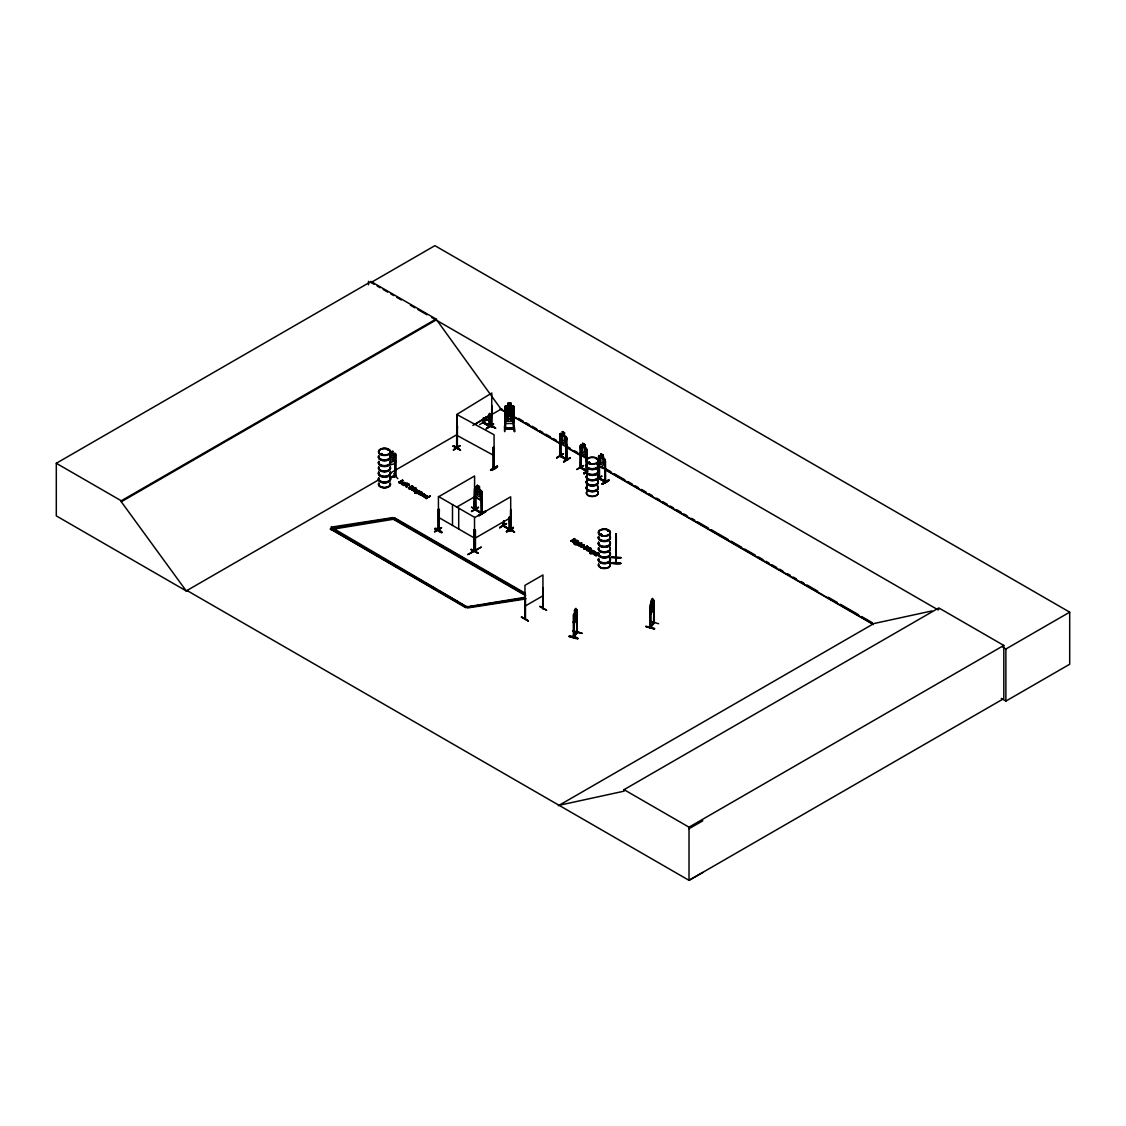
<?xml version="1.0" encoding="UTF-8"?>
<svg xmlns="http://www.w3.org/2000/svg" width="1126" height="1126" viewBox="0 0 1126 1126"><rect width="100%" height="100%" fill="white"/><g stroke="black" fill="none" stroke-linecap="round" stroke-linejoin="round"><path stroke-width="1.5" d="M615.809 546.082L615.767 544.66L615.866 549.615L615.866 541.156M615.809 544.027L615.838 542.31M615.978 545.364L615.894 542.253L615.683 549.629M615.809 540.016L615.795 538.115M615.809 535.666L615.95 536.426M611.221 562.733C629.068 562.043 618.16 565.562 611.221 562.733M620.778 563.535L611.221 563.464M615.838 540.804L615.795 538.087M616.429 557.806L615.767 563.169L615.838 533.71L615.753 549.615M616.33 536.905L616.175 563.211L616.358 557.764M615.683 539.27L615.739 538.369L615.88 544.688M394.832 475.594C395.465 478.1 393.706 474.961 395.634 475.411M653.995 607.21L653.488 610.25M521.422 617.09L528.404 620.89L521.422 617.104M521.577 616.935L528.221 620.947M568.954 636.528C574.204 634.543 586.294 642.467 568.982 636.443M577.863 638.498L569.151 636.176L577.891 638.512M645.874 626.563L654.417 629.082M645.874 626.225L654.6 628.463M573.472 542.76C572.261 540.396 578.694 540.536 574.274 538.664L570.713 541.17L572.599 540.621L573.472 542.76L573.148 540.93M381.193 453.989L382.235 453.792M382.164 453.961L381.095 454.44M382.235 454.06L381.798 453.454M387.485 450.076L388.273 450.33M588.574 462.772C591.277 461.66 586.956 464.306 588.997 462.181M589.982 462.8L588.49 463.138M590.038 462.899L589.151 462.124M596.189 458.69L596.344 458.901M600.313 534.681C605.267 534.16 598.188 536.328 601.383 534.118M601.397 534.794L600.679 534.343M607.843 530.402L608.406 530.909M607.66 530.501L608.11 530.43M608.322 530.881L607.533 530.613M453.032 446.36C453.708 443.911 469.458 456.677 453.342 445.783M434.791 528.671C437.901 526.335 449.274 538.791 434.791 528.671L441.603 532.514M435.115 528.39L441.927 532.26M477.691 553.345L470.879 549.46L478.015 552.782M477.987 553.148L471.189 549.263M422.433 493.075L420.336 494.722A1.492 0.859 0 0 1 419.379 494.567C417.127 493.399 421.138 491.541 422.166 492.963A1.506 0.873 0 0 0 422.039 492.456M597.498 553.443C596.147 556.596 591.22 552.908 595.767 552.444A1.506 0.873 0 0 1 596.724 552.599L597.23 552.894M650.87 627.337L650.701 604.423L651.307 600.144L652.601 598.497L650.012 605.267L650.11 627.689L654.051 622.65M412.454 486.418L413.763 487.727L411.328 488.895A1.661 0.957 0 0 1 410.3 488.74C403.854 488.276 419.463 490.781 412.017 485.7L408.442 487.769M395.705 460.858L394.86 463.715L389.779 464.982M394.874 463.729L395.831 460.9M475.059 494.356L475.721 497.312L480.957 500.31L481.717 498.199M480.957 500.31L481.787 498.156M565.885 446.529L566.631 437.634L560.818 433.257L560.044 433.82L560.072 456.213L566.772 459.999L566.702 437.592L565.885 436.353M586.899 456.1L586.139 458.31L586.97 456.157M604.535 468.838L605.225 466.671M413.186 487.516C408.485 485.109 409.47 490.725 413.214 487.333M489.599 418.422L488.811 420.645L483.392 417.76L488.825 420.491M573.43 636.528L573.866 637.344M574.105 636.176L573.373 636.457M576.878 632.108L577.652 631.658L573.387 637.344L573.289 614.923L577.216 610.095M577.582 631.742L577.188 632.939L577.286 611.531L576.878 632.868M650.152 627.632L654.051 621.89M650.828 626.52L650.546 626.915M653.615 622.453L654.093 623.199M513.076 415.987L514.118 413.439M514.23 413.509L513.146 416.071L505.771 416.029L504.8 413.538M513.076 421.04L514.118 418.492M504.814 418.647L505.785 421.194L513.146 421.124L514.23 418.562M513.076 423.404L514.118 420.857M514.23 420.871L513.146 423.489L505.785 423.503L504.814 420.955M492.076 405.782L491.555 427.007L491.837 392.988L456.832 414.438L456.635 448.218L457.677 446.952M457.635 447.655L456.875 447.106M457.325 448.528L457.423 426.726M483.547 417.985L483.631 423.235L483.195 421.954M483.533 423.235L483.786 417.845M489.444 425.346L483.786 422.264M489.641 426.543L489.346 413.932M556.68 457.874L563.408 453.961M583.338 465.517L576.948 469.204M583.648 465.629L576.878 469.542M601.974 476.214L597.596 478.437M441.491 527.897L434.819 531.5M471.414 511.429L478.48 507.319L471.752 511.246M499.705 527.714L506.418 523.801M395.775 475.594L394.86 475.862M395.775 476.354L389.751 477.959M479.62 424.643L486.249 420.294M453.412 449.992L459.929 445.952M654.572 628.871L645.845 626.605M439.365 517.608L438.816 530.473L438.422 509.107L438.098 530.065L438.352 529.136L438.873 529.924M475.988 509.318L475.355 508.924L475.918 509.951M481.97 513.456L481.492 512.372M474.018 549.657L474.342 550.952L473.877 529.586L473.807 550.375M503.646 525.575L502.998 525.18L504.012 525.448M502.998 525.941L509.811 529.825L509.74 517.636M503.238 525.054L503.998 526.236L503.913 520.986M504.603 431.272L504.631 425.698L504.673 431.666M560.635 455.734L560.002 455.34L560.762 456.523L560.917 440.73M560.002 456.1L560.044 433.82M580.777 467.374L581.086 467.191M586.294 470.541L587.195 470.696M599.539 477.846C597.062 477.508 600.89 477.438 599.074 478.733L599.44 457.761L598.596 457.55L599.215 457.902M598.568 456.058L599.342 455.509L605.295 459.844L605.295 482.238L598.511 478.367L598.638 456.016L599.257 465.868L598.568 462.927M599.511 478.634L599.44 457.761M474.919 509.585L474.595 488.628L473.919 509.867L474.342 509.177M510.923 530.459L510.683 509.459L510.008 530.698L511.007 530.416L510.303 530.839L510.923 509.599M524.885 618.793L525.265 618.244M542.633 607.871L543.239 608.631L542.957 587.603L542.633 608.547M422.166 492.526L421.659 492.231A1.506 0.873 0 0 0 420.688 492.076L418.675 493.075L419.379 494.131A1.492 0.859 0 0 0 420.336 494.286L422.363 493.287M588.828 548.095L586.407 549.263A1.661 0.957 0 0 1 585.365 549.108C578.891 548.461 594.57 551.304 587.096 546.068L583.521 548.137M512.555 416.451L510.979 418.52L508.051 418.548L506.475 416.507M510.979 420.941L512.555 418.886L512.555 411.666L510.979 410.835L514.23 411.68M574.133 636.992L574.584 609.799C577.23 605.675 577.399 618.146 574.626 620.088L573.979 618.864M574.837 609.982L575.921 608.322M574.837 610.841L575.611 608.997M573.781 616.006L573.725 637.372L577.624 632.39M576.822 619.891L573.824 623.818L573.289 621.805M573.12 631.207L582.058 633.206L573.317 630.898M576.878 632.319L574.119 636.317M651.574 600.327L652.348 599.328L651.574 601.185M653.559 600.059L652.658 601.214L652.601 598.497M650.518 606.351L650.42 627.759L654.361 622.734M653.854 607.238L653.896 600.313L653.615 623.213L654.009 601.875L654.361 622.861L650.546 626.577M650.462 614.134L650.054 612.08L650.561 614.149L653.559 610.236M650.068 621.27L658.597 623.705M487.22 417.239L488.374 415.804M416.353 490.457C413.819 486.348 420.927 492.301 413.763 491.316C410.638 488.473 419.407 490.866 415.086 489.106M504.645 428.809L514.216 428.781M513.287 428.753L513.259 407.95L514.118 407.95M525.49 618.864L525.462 597.976M456.776 447.965L457.677 447.712M491.175 426.135L492.146 425.811L491.471 426.275M492.048 426.67L491.795 425.727M505.813 410.849L504.814 411.778L505.855 410.877L513.118 410.793M504.814 414.143L507.953 413.2L507.953 408.217L511.091 408.245L511.091 413.172L514.23 414.044L513.118 413.158M504.842 428.781L504.8 406.613L505.799 405.684L513.118 405.726L514.23 406.627L514.23 420.927M504.8 406.669L505.799 405.754M597.301 554.288L595.415 555.09A1.492 0.859 0 0 1 594.458 554.935L593.74 553.879L595.767 552.88A1.506 0.873 0 0 1 596.724 553.035L597.23 553.33A1.506 0.873 0 0 0 597.104 552.824M439.365 530.107L438.549 530.233M474.806 508.896L474.159 509.459M474.637 551.064L474.496 517.284L438.422 496.453L438.45 530.332M475.411 550.206L474.82 551.318L474.834 530.43M510.008 530.698L510.754 530.262L510.683 496.805L474.595 517.636M577.272 632.882L577.159 609.982L576.765 619.905M475.214 529.938L475.228 550.727M404.896 482.955C406.359 485.953 402.742 480.901 403.741 482.97M588.645 462.603L589.475 462.35M589.602 462.941L589.433 462.209M600.425 534.414L601.228 534.104M581.058 445.037L580.312 445.558L580.932 455.298L580.312 452.3M598.638 456.129L599.384 455.608M514.216 428.204L504.673 428.26L514.118 428.021M505.715 428.992L505.518 428.288M513.076 405.81L514.118 406.669L514.019 429.02L514.118 427.964M591.291 550.91C588.49 546.574 595.668 551.979 589.883 552.247L592.149 550.755L590.137 549.882M403.812 484.771C397.478 483.73 407.401 480.464 404.501 483.997C398.984 481.759 405.163 484.701 403.052 484.982C400.743 484.813 401.715 482.407 403.601 482.674M402.644 482.927L402.264 484.166L403.812 484.335M489.74 416.127L488.881 418.295L486.249 416.719M457.677 426.853L456.692 427.345L457.325 427.697M453.482 450.09L459.999 445.615L453.482 449.668M491.795 426.487L491.175 426.895L491.851 426.43M495.524 428.387L488.515 424.192L495.524 427.95M493.132 467.459C494.413 466.952 493.272 468.05 493.146 468.078L493.427 447.078L493.906 468.43L493.118 468.036L494.145 468.261L494.061 434.763L456.931 414.551L457.015 448.092M497.284 465.897C498.072 469.669 481.59 473.596 497.326 465.967M490.767 470.372L497.636 466.474M472.878 425.445L491.837 413.819M486.643 428.105C508.192 415.227 471.541 438.042 493.216 424.094M486.643 428.542L493.258 424.446M406.739 485.587C406.064 486.01 407.696 487.685 405.712 486.615C407.148 482.998 410.948 485.503 408.02 485.292L407.936 484.377C407.809 483.687 407.739 482.899 406.092 483.307M581.818 545.955C582.452 548.517 578.736 546.11 582.635 544.956M539.748 606.45L546.687 610.278L539.889 606.379M438.521 509.459L439.365 509.248L438.901 530.43M474.342 509.937L474.834 488.768M475.693 489.346L475.073 488.994L475.636 510.177M481.126 492.442L481.97 492.653L481.126 492.442L481.351 513.132M471.766 507.333L481.281 512.555M434.495 531.711L441.589 527.573L434.777 531.824M471.695 511.57L478.437 507.319M475.763 509.67L481.815 512.907M478.606 515.159L485.32 511.232L478.944 515.778M485.348 511.598L478.944 515.75M480.281 514.99L485.658 511.823L485.292 511.19M499.761 527.841L506.475 523.477L499.761 527.404M503.758 525.842L514.652 532.049L503.449 525.856M509.051 528.854L509.599 529.023M509.501 529.304L509.121 517.284M513.287 527.362C513.892 531.219 497.242 534.737 513.329 527.418M471.132 552.444C503.885 535.061 445.023 566.688 478.184 549.122M506.658 531.725L513.329 527.714L506.559 531.725M187.085 590.545L186.353 590.981L56.3 515.891L56.3 463.279L371.073 281.542L436.058 319.052L501.042 409.188L505.588 411.82M371.073 281.542L371.073 282.513L434.903 245.665L1069.7 612.164L1069.7 664.241L1005.87 701.09L1001.31 698.444M56.3 463.279L121.284 500.788L436.058 319.052M702.793 872.481L689.013 880.335L187 590.503L186.254 590.925L121.284 501.76L436.058 320.023M186.254 590.925L378.153 480.14M390.286 473.131L457.043 434.594M475.242 424.08L485.869 417.943M488.895 416.198L501.774 408.766M398.674 482.125C409.54 477.705 395.17 482.674 401.166 483.068C399.913 484.884 396.634 479.957 401.166 483.504M398.674 482.547L402.714 480.323M407.64 484.194L407.57 485.025L406.472 484.391L403.713 485.461L406.092 483.744M406.402 483.476L406.472 484.391M403.713 485.461L406.022 484.138M403.713 485.025L407.513 483.49L408.794 484.11M406.838 483.73L408.386 484.349M525.631 595.64L393.368 519.283L392.875 517.594L331.269 527.123L467.065 606.928L465.742 607.688L330.439 528.924L394.677 517.876L525.42 593.36M407.584 484.602L405.627 485.953L406.979 486.854M407.936 484.377L408.794 483.673M330.439 529.572L393.368 519.283L394.677 517.876M408.02 485.292L406.261 486.432L406.979 486.418M408.442 488.191L412.088 486.643M411.75 489.669L414.438 488.121C417.056 489.557 414.72 486.038 414.889 488.825C413.735 490.936 410.807 489.303 412.2 490.373M411.75 490.106L415.832 487.868M415.086 489.529L417.07 490.387L414.368 491.612M415.03 490.795C415.17 491.288 411.947 489.824 415.775 490.373M420.195 491.443C417 495.553 414.016 489.543 418.914 490.655A1.689 0.985 0 0 1 419.632 491.26C422.025 494.933 411.82 492.921 415.733 492.667C418.534 492.414 416.521 494.145 415.114 492.541M414.621 492.794L415.086 492.09M417.788 492.315L419.266 491.471L416.747 491.429L417.788 492.315L416.831 493.202L414.621 492.372M417.788 492.752L419.266 491.471M420.842 494.919L424.446 494.328L422.489 496.299L424.53 494.849L420.842 494.919L423.967 493.624M420.842 495.356L423.967 494.061M422.489 495.876L425.164 494.708L423.672 493.793M422.489 496.299L425.164 495.13L423.672 494.23M425.769 495.271L427.781 496.13L425.079 497.368L425.529 498.058L427.781 496.566L425.769 495.693M426.472 496.552C425.29 496.327 422.433 497.903 424.755 495.736C431.342 496.693 420.42 495.806 425.361 497.636M426.163 497.988C436.902 493.301 423.784 498.691 426.613 498.691M426.163 498.424L430.357 496.102M438.521 496.805L474.595 475.974L474.595 509.459M562.268 431.61L564.548 432.848L564.408 435.509L565.519 437.001L565.519 441.786L564.408 443.194L562.338 441.997L561.227 439.309L561.227 434.523L562.338 434.312L562.338 431.568L564.548 432.848M560.312 435.171L560.762 456.523M477.283 485.292L479.577 486.531L479.423 489.177L480.535 490.669L480.535 495.454L479.423 496.862L477.354 495.665L476.242 492.977L477.354 485.25L477.354 487.811M475.285 509.628L475.059 487.488L475.848 486.939L481.787 491.274L479.577 489.092M560.044 440.688L560.804 443.588M566.322 438.633L565.998 459.591L566.322 438.633L566.941 459.802M566.941 438.985L566.096 438.774M456.565 507.221L474.595 496.805M566.702 444.531L566.012 446.6M475.749 497.298L481.027 500.268M556.737 457.972L563.507 453.637L556.737 457.55M584.76 444.517C579.074 441.828 587.223 444.32 584.69 447.121M580.509 446.825L580.96 468.191L581.129 452.385M586.196 447.909L586.97 471.667L580.214 467.754L580.312 445.432L581.03 444.925L586.97 449.274M563.549 461.477L570.305 457.578L563.873 462.054M563.563 461.857L570.333 457.944M586.294 471.358L586.533 450.301L587.139 471.4M587.139 450.653L586.294 450.442M600.862 453.82L603.086 455.101L604.043 459.239L604.043 464.025L602.931 465.432L600.862 464.236L599.75 461.547L599.75 456.762L600.862 456.551L600.862 453.82L603.086 455.101M581.199 467.29L586.224 470.682M605.225 459.887L604.409 458.606M587.209 470.767L581.199 467.515M583.747 473.145L587.772 470.767L583.718 473.117L584.084 473.764L586.787 472.188L584.084 473.75M604.986 481.717L604.845 460.886M587.856 471.203L583.775 473.511M474.595 538.467L510.683 517.636M597.878 478.55L601.65 476.101M598.638 478.437L605.549 482.069L605.464 461.238L604.62 461.013M602.03 483.687C614.641 475.13 607.21 483.533 602.072 483.758M608.856 480.183L602.086 484.096M602.396 484.293L609.166 480.422M570.713 541.17L574.344 539.185M572.599 540.621L575.02 540.691L574.344 539.621L572.993 540.396L575.02 540.255L574.823 539.453M573.725 542.479L576.413 540.93C579.031 542.366 576.695 538.847 576.864 541.62C575.71 543.731 572.782 542.113 574.176 543.168M573.725 542.915L577.807 540.677M579.594 542.76C576.076 547.489 573.415 540.846 578.3 541.972A1.689 0.985 0 0 1 579.017 542.577C581.41 546.251 571.22 544.238 575.133 543.985C578.454 543.745 574.992 545.688 574.485 543.408M330.439 528.924L465.742 607.041L525.251 597.273M577.188 543.633L578.651 542.788L576.146 542.746L577.188 544.069L575.316 543.126L578.3 542.394A1.689 0.985 0 0 1 579.017 543.014L579.594 543.196M576.808 544.28L574.021 543.689M577.188 544.069L578.651 542.788M577.568 544.688L581.171 544.111L579.214 546.082L581.255 544.632L577.568 544.688L581.748 542.802M577.568 545.125L581.748 543.225M579.214 545.646L581.889 544.477L580.397 543.577M579.214 546.082L581.889 544.914L580.397 544.013M582.705 544.562L583.085 545.66C584.591 546.673 584.394 543.83 583.015 544.745M584.239 544.562L580.72 546.631L582.043 547.222M583.085 545.66L581.34 546.8L582.043 546.786M583.521 548.559L587.153 546.574M584.408 548.601C589.799 544.013 588.363 551.43 584.408 548.601C584.535 548.615 589.531 549.221 587.8 546.969M586.829 550.037L589.503 548.489C592.121 549.924 589.785 546.406 589.954 549.192C588.814 551.29 585.872 549.671 587.279 550.741M586.829 550.473L590.911 548.235M590.094 551.163C590.249 551.656 587.012 550.192 590.84 550.741M589.728 551.388C584.633 549.572 594.627 550.881 590.165 549.46M589.686 553.162C588.434 553.302 595.893 555.231 594.697 551.627A1.689 0.985 0 0 0 593.979 551.022C589.137 549.924 591.98 555.878 595.26 551.81M590.263 553.021L592.558 553.359L590.193 552.472M592.853 552.683C595.133 547.222 591.051 556.511 589.686 552.739M592.853 553.119L594.331 551.839M595.907 555.287C604.24 552.936 590.235 558.524 598.582 553.739M595.907 555.709L598.582 554.175M524.927 606.196L542.957 595.781M558.327 805.737L873.846 623.565L931.976 610.925M559.059 805.301L624.043 791.17L624.043 789.664L938.817 607.927L1003.801 645.437L1003.801 698.599L689.013 880.335L689.013 827.174L1003.801 645.437M938.817 609.433L938.085 609.87L431.525 317.405M1002.858 647.267L1005.87 649.012L1069.7 612.164M689.013 828.694L702.793 820.84M508.051 410.863L506.475 411.722L506.489 418.942L508.051 420.969M506.489 414.157L508.051 413.284M510.416 530.768L510.993 529.628L510.303 530.079M380.926 453.708L380.532 454.186M608.04 530.965L607.688 530.909M417.422 492.963L416.141 491.71L418.914 491.077A1.689 0.985 0 0 1 419.632 491.696L420.195 491.879M592.487 553.33L591.206 552.078L593.979 551.444A1.689 0.985 0 0 1 594.697 552.05L595.26 552.247M504.842 428.021L504.758 429.048M394.762 455.58L395.69 455.537L394.762 455.58L394.818 476.608M393.692 473.75L397.802 478.677M389.61 477.241L394.677 475.89M389.751 477.424L394.677 475.679M389.61 477.79L395.507 476.185M390.075 452.005L392.932 451.245L392.89 453.975L394.311 454.454L394.311 459.239L392.89 461.66L390.215 462.364M390.215 452.117L392.89 451.413M395.55 455.368L395.634 476.453L395.831 454.017L394.79 453.328L390.215 454.679L390.173 452.061M525.195 618.99L524.927 585.365L542.957 574.95L542.915 608.786M381.658 454.158L380.588 454.088M483.082 422.672L483.293 421.954M395.507 475.425L395.634 476.171M475.228 508.882L475.763 509.459M481.281 513.09L471.428 507.122M503.238 525.814L514.329 532.162M509.402 528.544L509.712 529.839M566.251 458.676L566.674 459.999M580.439 467.628L587.139 471.456M586.463 470.33L586.885 471.667M586.463 471.09L586.533 450.301M598.765 478.198L598.835 457.409M604.775 480.915L605.112 482.181M604.775 481.675L604.845 467.825M332.986 527.517L336.407 526.982M339.827 526.447L343.247 525.926M346.681 525.392L350.102 524.871M353.522 524.336L365.5 522.478M368.92 521.957L379.195 520.367M382.615 519.832L392.875 518.241L393.368 519.283M470.485 606.407L473.905 605.872M477.325 605.338L480.746 604.817M484.166 604.282L496.158 602.424M499.578 601.903L509.839 600.313M513.259 599.778L525.251 597.934M467.065 606.281L467.543 607.322L525.729 598.314M460.97 603.423L467.543 607.97L525.729 598.962M505.658 429.034L505.616 407.964L504.744 408.161M513.357 427.993L513.357 429.006M495.581 428.274L488.571 424.192M483.631 422.475L482.843 422.081M483.856 422.546L489.937 425.6L489.81 426.599L489.74 414.41M438.352 529.896L439.112 530.304L439.126 517.467M503.646 526.335L503.688 521.127M560.312 456.002L566.941 459.83M650.42 626.999L650.856 626.661M573.824 636.021L573.683 637.415M508.051 408.302L510.979 408.33M511.091 410.61L507.953 410.835M505.855 410.934L508.051 410.92M508.051 411.708L510.979 411.68M513.076 413.242L505.813 413.158M508.051 414.143L510.979 414.115M508.051 416.493L510.979 416.465M507.939 405.74L507.939 403.122L511.077 403.108L511.091 405.74M508.051 411.469L510.979 411.454M504.786 429.02L514.118 428.964M514.315 431.23L514.258 425.712M611.376 557.497L620.947 557.595M652.559 601.2L652.559 608.885L651.349 610.419L650.701 609.194M414.65 491.02L413.186 490.429L416.127 490.162M425.361 497.199L424.488 496.763L426.472 496.988M589.728 551.81L588.251 550.797L591.206 550.53M417.422 492.526C415.114 492.428 418.717 490.26 419.266 491.907M576.808 543.844C574.541 543.661 578.131 541.62 578.651 543.225M592.487 552.894C590.179 552.796 593.782 550.628 594.331 552.275M650.575 603.803L653.939 600.425M574.584 609.799L574.71 612.417M573.148 631.095L581.875 633.361M483.265 422.729L490.063 426.43L489.965 414.269M489.599 426.571L482.927 422.855M481.717 513.667L481.717 491.274L481.815 513.667L475.003 509.782L475.13 487.445M438.69 529.642L438.098 529.304M486.179 416.775L488.951 418.253M510.979 413.256L512.555 414.101M453.342 446.065L460.393 449.907L453.299 446.149M409.273 488.234L412.904 488.262L412.017 485.7M456.931 435.382L494.061 455.594M371.073 282.513L374.099 284.259M377.126 286.004L380.152 287.749M383.164 289.495L387.696 292.113M390.722 293.858L393.748 295.603M396.774 297.348L401.306 299.966M410.371 305.202L414.903 307.82M417.929 309.566L426.993 314.787M518.481 418.408L523.041 421.04M526.067 422.785L529.107 424.544M532.148 426.29L536.708 428.922M539.748 430.681L542.774 432.44M545.814 434.186L550.375 436.818M553.415 438.577L556.441 440.322M561.001 442.954L564.042 444.714M567.082 446.459L570.108 448.218M574.668 450.85L577.708 452.596M582.269 455.228L586.815 457.86M602.002 466.628L611.122 471.893M614.149 473.638L624.789 479.775M627.815 481.534L632.376 484.166M635.416 485.911L638.456 487.671M641.496 489.43L646.043 492.048M649.083 493.807L652.123 495.567M656.669 498.185L659.709 499.944M662.75 501.703L667.31 504.335M670.35 506.081L673.376 507.84M676.416 509.585L680.977 512.217M684.017 513.977L687.043 515.722M691.603 518.354L694.643 520.113M697.684 521.859L708.31 527.995M711.351 529.755L728.058 539.396M731.084 541.156L741.724 547.292M744.75 549.038L755.391 555.188M758.417 556.934L762.978 559.566M766.018 561.325L769.058 563.07M772.098 564.83L776.644 567.462M779.685 569.207L782.725 570.966M787.271 573.598L790.311 575.344M793.351 577.103L796.392 578.848M800.952 581.48L803.978 583.24M807.018 584.985L817.645 591.136M828.286 597.273L837.392 602.523M840.432 604.282L858.659 614.796M861.686 616.555L872.326 622.692M514.709 417.084L587.603 459.169M596.71 464.419L873.1 624.001M500.043 409.048L504.617 411.694M513.766 416.972L559.467 443.363M565.562 446.881L580.791 455.678M599.074 466.22L602.129 467.98M606.703 470.626L873.326 624.564M605.464 481.224L599.285 478.226L605.464 481.281M574.274 539.101L575.907 540.621L573.753 540.705M576.836 540.649L577.807 541.113M587.096 546.504L587.913 546.969M589.925 548.221L590.911 548.672M582.339 544.787L584.295 545.913M570.713 540.733L571.178 541.437M475.763 486.981L477.424 487.938M475.045 489.909L481.717 493.751M402.714 480.76L402.249 480.056M414.861 487.854L415.832 488.304M405.712 483.518L409.231 485.545M402.995 482.716L404.417 483.547M402.644 483.35L404.501 484.433M438.422 517.284L474.496 538.115M396.197 519.396L443.334 546.617M446.375 548.362L464.616 558.904M467.656 560.649L478.297 566.8M481.337 568.56L523.9 593.135M393.368 518.636L525.631 594.992M331.269 527.123L331.748 528.812L422.968 581.48M426.008 583.24L436.649 589.377M439.689 591.136L457.93 601.664M624.043 789.664L689.013 827.174M587.519 546.786L588.94 548.207M394.832 453.384L395.747 454.074M489.106 426.247L489.12 414.072M482.927 422.883L483.153 419.238M475.89 509.979L475.918 497.889M395.113 463.025L390.215 455.537A5.968 3.448 0 0 1 384.501 459.872A5.968 3.448 0 0 1 378.73 455.537M514.258 426.008L514.371 431.582M504.912 418.576L505.855 421.11M475.214 494.342L475.876 497.213M573.43 621.763L573.852 623.691M616.415 556.976L615.978 558.299L615.95 533.71M514.779 431.638L514.188 425.67M1005.87 649.012L1005.87 701.09M603.001 455.143L602.931 457.747M600.932 453.947L600.932 456.509M598.525 477.579L598.525 478.339M590.39 547.94L590.432 548.939M587.096 546.068L587.153 547.011M586.829 449.302L586.829 456.143M584.69 444.559L585.717 453.44L584.605 454.862L582.536 453.665L581.424 450.963L582.536 443.236M580.509 453.778L580.284 467.881L580.214 466.994M577.3 540.381L577.342 541.381M574.274 538.664L574.344 539.621M525.223 597.836L525.265 619.004M509.36 517.144L509.36 529.304M503.308 522.38L503.111 526.053L503.069 522.52M493.427 447.078L493.427 467.909M489.599 413.298L489.599 418.52M481.351 497.509L481.464 513.16M475.439 530.079L475.439 550.994M473.877 529.586L473.99 550.445M458.704 508.164L458.704 528.995M452.497 504.575L452.497 525.406M368.526 281.345L368.526 284.794M121.284 500.788L121.284 501.76M422.039 492.892A1.506 0.873 0 0 1 422.306 493.441M609.546 546.659A5.94 3.434 0 0 1 605.169 551.782A5.94 3.434 0 0 1 598.652 547.489M609.56 536.44A5.954 3.434 0 0 1 605.169 541.564A5.954 3.434 0 0 1 598.638 537.271M609.56 535.469A5.968 3.448 0 0 1 605.169 540.607A5.968 3.448 0 0 1 598.638 536.3M609.56 542.183A5.968 3.448 0 0 1 605.169 547.32A5.968 3.448 0 0 1 598.638 543.014M609.63 541.817A6.052 3.491 0 0 1 605.183 547.039A6.052 3.491 0 0 1 598.553 542.662M609.63 541.522A6.052 3.491 0 0 1 605.183 546.729A6.052 3.491 0 0 1 598.553 542.366M609.56 541.212A5.968 3.448 0 0 1 605.169 546.349A5.968 3.448 0 0 1 598.638 542.042M609.63 536.075A6.052 3.491 0 0 1 605.183 541.282A6.052 3.491 0 0 1 598.553 536.919M609.63 535.779A6.052 3.491 0 0 1 605.183 540.987A6.052 3.491 0 0 1 598.553 536.623M609.56 547.025A5.968 3.448 0 0 1 605.169 552.162A5.968 3.448 0 0 1 598.638 547.855M609.574 547.236A5.982 3.448 0 0 1 605.183 552.387A5.982 3.448 0 0 1 598.624 548.066M609.56 551.853A5.968 3.448 0 0 1 605.169 556.99A5.968 3.448 0 0 1 598.638 552.683M609.56 558.566A5.968 3.448 0 0 1 605.169 563.704A5.968 3.448 0 0 1 598.638 559.397M609.63 558.2A6.052 3.491 0 0 1 605.183 563.422A6.052 3.491 0 0 1 598.553 559.045M609.63 557.905A6.052 3.491 0 0 1 605.183 563.113A6.052 3.491 0 0 1 598.553 558.749M609.63 552.458A6.052 3.491 0 0 1 605.183 557.666A6.052 3.491 0 0 1 598.553 553.302M609.63 552.162A6.052 3.491 0 0 1 605.183 557.37A6.052 3.491 0 0 1 598.553 553.007M609.56 552.824A5.954 3.434 0 0 1 605.169 557.947A5.954 3.434 0 0 1 598.638 553.654M609.56 557.595A5.968 3.448 0 0 1 605.169 562.733A5.968 3.448 0 0 1 598.638 558.426M609.574 563.169A5.982 3.448 0 0 1 605.183 568.32A5.982 3.448 0 0 1 598.624 564.013M609.532 563.056A5.926 3.42 0 0 1 605.929 568.081A5.926 3.42 0 0 1 598.469 564.773M609.546 547.518A5.94 3.434 0 0 1 605.929 552.556A5.94 3.434 0 0 1 598.455 549.235M609.56 563.394A5.968 3.448 0 0 1 605.169 568.531A5.968 3.448 0 0 1 598.638 564.225M597.554 469.894A6.052 3.491 0 0 1 592.304 475.13A6.052 3.491 0 0 1 587.068 469.894M597.47 470.246A5.954 3.434 0 0 1 592.304 475.411A5.954 3.434 0 0 1 587.153 470.246M597.456 474.75A5.94 3.434 0 0 1 592.304 479.901A5.94 3.434 0 0 1 587.167 474.75M597.484 475.116A5.982 3.448 0 0 1 592.304 480.295A5.982 3.448 0 0 1 587.125 475.116M597.554 464.137A6.052 3.491 0 0 1 592.304 469.387A6.052 3.491 0 0 1 587.068 464.137M597.47 469.289A5.968 3.448 0 0 1 592.304 474.454A5.968 3.448 0 0 1 587.139 469.289M597.47 464.503A5.968 3.448 0 0 1 592.304 469.669A5.968 3.448 0 0 1 587.139 464.503M597.554 469.598A6.052 3.491 0 0 1 592.304 474.834A6.052 3.491 0 0 1 587.068 469.598M597.554 463.842A6.052 3.491 0 0 1 592.304 469.092A6.052 3.491 0 0 1 587.068 463.842M597.47 463.546A5.954 3.434 0 0 1 592.304 468.697A5.954 3.434 0 0 1 587.153 463.546M597.554 486.277A6.052 3.491 0 0 1 592.304 491.513A6.052 3.491 0 0 1 587.068 486.277M597.47 486.629A5.954 3.434 0 0 1 592.304 491.795A5.954 3.434 0 0 1 587.153 486.629M597.47 491.119A5.954 3.434 0 0 1 592.304 496.285A5.954 3.434 0 0 1 587.153 491.119M597.442 475.608A5.926 3.42 0 0 1 592.304 480.732A5.926 3.42 0 0 1 587.167 475.608M597.47 491.443A5.954 3.434 0 0 1 592.304 496.594A5.954 3.434 0 0 1 587.153 491.443M597.484 475.299A5.982 3.448 0 0 1 592.304 480.464A5.982 3.448 0 0 1 587.125 475.299M597.554 480.52A6.052 3.491 0 0 1 592.304 485.77A6.052 3.491 0 0 1 587.068 480.52M597.47 485.672A5.968 3.448 0 0 1 592.304 490.837A5.968 3.448 0 0 1 587.139 485.672M597.47 480.886A5.968 3.448 0 0 1 592.304 486.052A5.968 3.448 0 0 1 587.139 480.886M597.554 485.982A6.052 3.491 0 0 1 592.304 491.217A6.052 3.491 0 0 1 587.068 485.982M597.554 480.225A6.052 3.491 0 0 1 592.304 485.475A6.052 3.491 0 0 1 587.068 480.225M597.47 479.929A5.954 3.434 0 0 1 592.304 485.081A5.954 3.434 0 0 1 587.153 479.929M390.243 466.727A5.94 3.434 0 0 1 384.501 471.048A5.94 3.434 0 0 1 378.758 466.727M390.258 456.494A5.968 3.448 0 0 1 384.501 460.844A5.968 3.448 0 0 1 378.73 456.494M390.258 462.251A5.968 3.448 0 0 1 384.501 466.586A5.968 3.448 0 0 1 378.73 462.251M390.342 461.899A6.052 3.491 0 0 1 384.501 466.305A6.052 3.491 0 0 1 378.646 461.899M390.342 461.604A6.052 3.491 0 0 1 384.501 466.009A6.052 3.491 0 0 1 378.646 461.604M390.243 461.28A5.954 3.434 0 0 1 384.501 465.615A5.954 3.434 0 0 1 378.744 461.28M390.342 456.157A6.052 3.491 0 0 1 384.501 460.548A6.052 3.491 0 0 1 378.646 456.157M390.342 455.861A6.052 3.491 0 0 1 384.501 460.252A6.052 3.491 0 0 1 378.646 455.861M390.243 467.586A5.94 3.434 0 0 1 384.501 471.907A5.94 3.434 0 0 1 378.758 467.586M390.243 483.11A5.94 3.434 0 0 1 384.501 487.431A5.94 3.434 0 0 1 378.758 483.11M390.258 472.878A5.968 3.448 0 0 1 384.501 477.227A5.968 3.448 0 0 1 378.73 472.878M390.258 471.921A5.968 3.448 0 0 1 384.501 476.256A5.968 3.448 0 0 1 378.73 471.921M390.258 478.634A5.968 3.448 0 0 1 384.501 482.97A5.968 3.448 0 0 1 378.73 478.634M390.342 478.283A6.052 3.491 0 0 1 384.501 482.688A6.052 3.491 0 0 1 378.646 478.283M390.342 477.987A6.052 3.491 0 0 1 384.501 482.392A6.052 3.491 0 0 1 378.646 477.987M390.243 477.663A5.954 3.434 0 0 1 384.501 481.998A5.954 3.434 0 0 1 378.744 477.663M390.342 472.54A6.052 3.491 0 0 1 384.501 476.931A6.052 3.491 0 0 1 378.646 472.54M390.342 472.244A6.052 3.491 0 0 1 384.501 476.636A6.052 3.491 0 0 1 378.646 472.244M611.39 557.3L620.947 557.722L611.39 557.3M421.842 493.357L419.336 494.103L420.744 492.428A1.506 0.873 0 0 1 421.659 492.667C420.139 495.876 418.478 491.71 421.842 493.357M596.907 553.725L595.358 554.738A1.492 0.859 0 0 1 594.458 554.499L595.358 553.33L596.907 553.725M596.907 553.288C594.134 556.455 593.937 551.332 596.907 553.288M512.26 417.633L511.26 417.718L509.529 415.269L506.813 417.788L508.868 414.706L506.897 411.806L509.473 414.129L512.147 411.75L510.162 414.72L512.26 417.633M566.026 458.803C550.121 450.358 575.076 463.039 566.026 458.803M512.555 411.454L510.979 413.509L508.051 413.524L506.475 411.469L506.475 406.683L508.051 405.824L508.051 403.207L510.979 403.263L510.979 405.824L512.555 406.669L512.555 411.454M575.822 611.714L574.626 613.248L574.626 618.033L575.822 616.485L575.822 611.714M652.559 602.044L651.349 603.592L651.349 608.378L652.559 606.83L652.559 602.044M392.411 451.962L390.694 453.271L392.411 451.962M392.89 454.834L390.215 455.537L390.215 460.323L392.89 459.619L392.89 454.834M510.458 408.696L508.572 408.724L508.572 409.568L510.458 409.554L510.458 408.696M510.458 411.131L508.572 411.145L508.572 412.003L510.458 411.975L510.458 411.131M510.979 418.9L508.051 418.928L508.051 406.683L510.979 406.669L510.979 418.9M510.458 403.685L508.572 403.699L508.572 404.544L510.458 404.544L510.458 403.685M564.042 433.158L562.704 432.384L564.042 434.003L564.042 433.158M584.239 444.812L582.902 444.052L584.239 445.671L584.239 444.812M602.565 455.397L601.228 454.623L602.565 456.255L602.565 455.397M564.408 436.353L562.338 435.157L562.338 439.942L564.408 441.139L564.408 436.353M584.605 448.021L582.536 446.825L582.536 451.61L584.605 452.807L584.605 448.021M602.931 458.606L600.862 457.409L600.862 462.181L602.931 463.377L602.931 458.606M479.057 486.826L477.72 486.052L479.057 487.685L479.057 486.826M479.423 490.035L477.354 488.839L477.354 493.624L479.423 494.821L479.423 490.035M601.411 535.371A5.968 3.448 0 0 0 610.362 532.387A5.968 3.448 0 0 0 601.411 529.403A5.968 3.448 0 0 0 601.411 535.371M601.425 535.821A5.94 3.434 0 0 0 610.334 532.851A5.94 3.434 0 0 0 601.425 529.882A5.94 3.434 0 0 0 601.425 535.821M601.411 535.568A5.982 3.448 0 0 0 610.376 532.57A5.982 3.448 0 0 0 601.411 529.586A5.982 3.448 0 0 0 601.411 535.568M589.32 463.448A5.982 3.448 0 0 0 598.286 460.45A5.982 3.448 0 0 0 589.32 457.466A5.982 3.448 0 0 0 589.32 463.448M589.334 463.898A5.94 3.434 0 0 0 598.244 460.928A5.94 3.434 0 0 0 589.334 457.944A5.94 3.434 0 0 0 589.334 463.898M381.517 454.608A5.968 3.448 0 0 0 390.469 451.625A5.968 3.448 0 0 0 381.517 448.641A5.968 3.448 0 0 0 381.517 454.608M381.531 455.059A5.94 3.434 0 0 0 390.44 452.089A5.94 3.434 0 0 0 381.531 449.119A5.94 3.434 0 0 0 381.531 455.059M380.264 454.242A5.982 3.448 0 0 0 390.272 452.694A5.982 3.448 0 0 0 382.953 448.472A5.982 3.448 0 0 0 380.264 454.242M384.501 471.4A5.954 3.434 0 0 0 390.243 467.079A5.982 3.448 0 0 1 384.501 471.456A5.982 3.448 0 0 1 378.716 467.107A5.954 3.434 0 0 0 384.501 471.4M384.501 487.769A5.968 3.448 0 0 0 390.258 483.434A5.968 3.448 0 0 1 384.501 487.797A5.968 3.448 0 0 1 378.73 483.462A5.968 3.448 0 0 0 384.501 487.769"/></g></svg>
